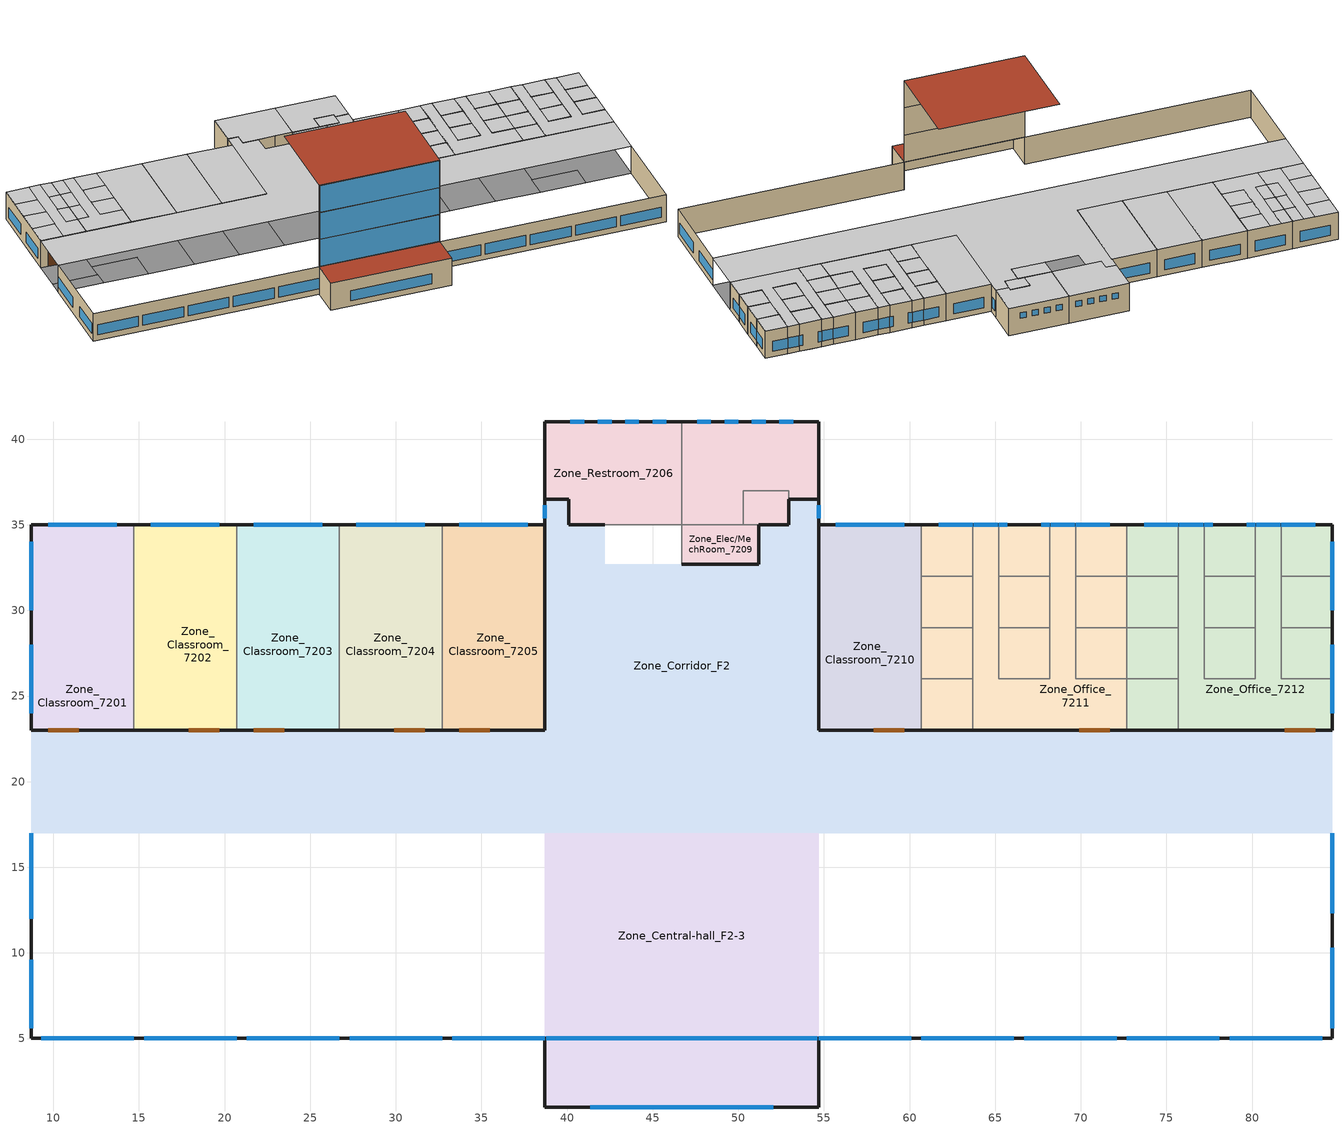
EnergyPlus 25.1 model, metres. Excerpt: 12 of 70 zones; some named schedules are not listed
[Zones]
Zone_Restroom_7206
 floor to Zone_Restroom_7112 (Interior Floor): 46.7,41 46.7,35 40.1,35 40.1,36.5 38.7,36.5 38.7,41 z4.8; 54.7,41 54.7,36.5 52.95,36.5 52.95,37 50.3,37 50.3,35 46.7,35 46.7,41 z4.8; 52.95,37 52.95,35 50.3,35 50.3,37 z4.8
 wall outside (ASHRAE 189.1-2009 ExtWall SteelFrame ClimateZone 1-3): 51.2,35 52.95,35 52.95,36.5 54.7,36.5 54.7,41 46.7,41 38.7,41 38.7,36.5 40.1,36.5 40.1,35 42.2,35 z4.8:8.8
 wall to Zone_Elevator_R (Interior Wall): 44.45,35 46.7,35 z4.8:8.8
 wall to Zone_Elevator_L (Interior Wall): 42.2,35 44.45,35 z4.8:8.8
 wall to Zone_Restroom_7206 (Interior Wall): 46.7,35 46.7,41 46.7,35 / 52.95,37 52.95,36.5 52.95,37 50.3,37 52.95,37 / 50.3,35 50.3,37 50.3,35 z4.8:8.8
 wall to Zone_Elec/MechRoom_7209 (Interior Wall): 46.7,35 50.3,35 51.2,35 z4.8:8.8
 window (ASHRAE 189.1-2009 ExtWindow ClimateZone 3): 41,41 40.2,41 / 45.8,41 45,41 / 44.2,41 43.4,41 / 42.6,41 41.8,41 / 53.2,41 52.4,41 / 48.4,41 47.6,41 / 50,41 49.2,41 / 51.6,41 50.8,41 z7:7.8
 ceiling to Zone_Restroom_7304 (Interior Ceiling): 46.7,35 46.7,41 38.7,41 38.7,36.5 40.1,36.5 40.1,35 z8.8; 50.3,35 50.3,37 52.95,37 52.95,36.5 54.7,36.5 54.7,41 46.7,41 46.7,35 z8.8; 52.95,35 52.95,37 50.3,37 50.3,35 z8.8
Zone_Classroom_7201
 floor to Zone_Auditorium_7104 (Interior Floor): 14.7,27 14.7,23 8.7,23 8.7,27 z4.8
 floor to Zone_Storage_7104_Pantry (Interior Floor): 14.7,31 14.7,27 8.7,27 8.7,31 z4.8
 floor to Zone_Restroom_7106 (Interior Floor): 11.7,35 11.7,32.3 14.7,32.3 14.7,31 8.7,31 8.7,35 z4.8; 14.7,35 14.7,32.3 11.7,32.3 11.7,35 z4.8
 wall outside (ASHRAE 189.1-2009 ExtWall SteelFrame ClimateZone 1-3): 14.7,35 8.7,35 8.7,23 14.7,23 z4.8:8.8
 wall to Zone_Classroom_7202 (Interior Wall): 14.7,23 14.7,35 z4.8:8.8
 window (ASHRAE 189.1-2009 ExtWindow ClimateZone 3): 8.7,34 8.7,30 / 8.7,28 8.7,24 / 13.7,35 9.7,35 z5.6:7.1
 door (Exterior Door): 9.7,23 11.5,23 z4.8:7
 ceiling to Zone_Office_7301 (Interior Ceiling): 11.7,26 11.7,29 8.7,29 8.7,26 z8.8; 11.7,32 11.7,35 8.7,35 8.7,32 z8.8; 11.7,29 11.7,32 8.7,32 8.7,29 z8.8; 14.7,26 14.7,29 13.2,29 13.2,26 z8.8; 14.7,23 14.7,26 13.2,26 13.2,35 11.7,35 11.7,23 z8.8; 14.7,29 14.7,32 13.2,32 13.2,29 z8.8; 14.7,32 14.7,35 13.2,35 13.2,32 z8.8; 11.7,23 11.7,26 8.7,26 8.7,23 z8.8
Zone_Classroom_7202
 floor to Zone_Auditorium_7103 (Interior Floor): 20.7,33 20.7,23 16.2,23 16.2,33 z4.8
 floor to Zone_Corridor_7101 (Interior Floor): 20.7,35 20.7,33 16.2,33 16.2,23 14.7,23 14.7,35 z4.8
 wall outside (ASHRAE 189.1-2009 ExtWall SteelFrame ClimateZone 1-3): 20.7,35 14.7,35 / 14.7,23 20.7,23 z4.8:8.8
 wall to Zone_Classroom_7203 (Interior Wall): 20.7,23 20.7,35 z4.8:8.8
 window (ASHRAE 189.1-2009 ExtWindow ClimateZone 3): 19.7,35 15.7,35 z5.6:7.1
 door (Exterior Door): 17.9,23 19.7,23 z4.8:7
 ceiling to Zone_Office_7301 (Interior Ceiling): 16.2,29 16.2,32 14.7,32 14.7,29 z8.8; 20.7,32 20.7,35 17.7,35 17.7,32 z8.8; 20.7,23 20.7,26 17.7,26 17.7,35 16.2,35 16.2,26 14.7,26 14.7,23 z8.8; 16.2,32 16.2,35 14.7,35 14.7,32 z8.8; 20.7,26 20.7,29 17.7,29 17.7,26 z8.8; 16.2,26 16.2,29 14.7,29 14.7,26 z8.8; 20.7,29 20.7,32 17.7,32 17.7,29 z8.8
Zone_Classroom_7203
 floor to Zone_Corridor_7101 (Interior Floor): 26.7,35 26.7,33 20.7,33 20.7,35 z4.8
 floor to Zone_Auditorium_7103 (Interior Floor): 26.7,33 26.7,23 20.7,23 20.7,33 z4.8
 wall outside (ASHRAE 189.1-2009 ExtWall SteelFrame ClimateZone 1-3): 26.7,35 20.7,35 / 20.7,23 26.7,23 z4.8:8.8
 wall to Zone_Classroom_7204 (Interior Wall): 26.7,23 26.7,35 z4.8:8.8
 window (ASHRAE 189.1-2009 ExtWindow ClimateZone 3): 25.7,35 21.7,35 z5.6:7.1
 door (Exterior Door): 21.7,23 23.5,23 z4.8:7
 ceiling to Zone_Classroom_7302 (Interior Ceiling): 26.7,23 26.7,35 20.7,35 20.7,23 z8.8
Zone_Classroom_7204
 floor to Zone_Corridor_7101 (Interior Floor): 32.7,35 32.7,33 26.7,33 26.7,35 z4.8
 floor to Zone_ClosedOffice_7108 (Interior Floor): 30.7,33 30.7,30 26.7,30 26.7,33 z4.8; 32.7,33 32.7,23 26.7,23 26.7,30 30.7,30 30.7,33 z4.8
 wall outside (ASHRAE 189.1-2009 ExtWall SteelFrame ClimateZone 1-3): 32.7,35 26.7,35 / 26.7,23 32.7,23 z4.8:8.8
 wall to Zone_Classroom_7205 (Interior Wall): 32.7,23 32.7,35 z4.8:8.8
 window (ASHRAE 189.1-2009 ExtWindow ClimateZone 3): 31.7,35 27.7,35 z5.6:7.1
 door (Exterior Door): 29.9,23 31.7,23 z4.8:7
 ceiling to Zone_Classroom_7302 (Interior Ceiling): 32.7,23 32.7,35 26.7,35 26.7,23 z8.8
Zone_Classroom_7205
 floor to Zone_ClosedOffice_7110 (Interior Floor): 34.7,33 34.7,30 38.7,30 38.7,23 32.7,23 32.7,33 z4.8; 38.7,33 38.7,30 34.7,30 34.7,33 z4.8
 floor to Zone_Corridor_7101 (Interior Floor): 38.7,35 38.7,33 32.7,33 32.7,35 z4.8
 wall outside (ASHRAE 189.1-2009 ExtWall SteelFrame ClimateZone 1-3): 32.7,23 38.7,23 38.7,35 32.7,35 z4.8:8.8
 window (ASHRAE 189.1-2009 ExtWindow ClimateZone 3): 37.7,35 33.7,35 z5.6:7.1
 door (Exterior Door): 33.7,23 35.5,23 z4.8:7
 ceiling to Zone_Classroom_7303 (Interior Ceiling): 38.7,23 38.7,35 32.7,35 32.7,23 z8.8
Zone_Classroom_7210
 floor to Zone_Restroom_7116 (Interior Floor): 60.7,35 60.7,32 54.7,32 54.7,35 z4.8
 floor to Zone_Library_7117 (Interior Floor): 60.7,32 60.7,23 54.7,23 54.7,32 z4.8
 wall outside (ASHRAE 189.1-2009 ExtWall SteelFrame ClimateZone 1-3): 60.7,35 54.7,35 54.7,23 60.7,23 z4.8:8.8
 wall to Zone_Office_7211 (Interior Wall): 60.7,23 60.7,26 60.7,29 60.7,32 60.7,35 z4.8:8.8
 window (ASHRAE 189.1-2009 ExtWindow ClimateZone 3): 59.7,35 55.7,35 z5.6:7.1
 door (Exterior Door): 57.9,23 59.7,23 z4.8:7
 ceiling to Zone_Classroom_7308 (Interior Ceiling): 60.7,23 60.7,35 54.7,35 54.7,23 z8.8
Zone_Office_7211
 floor to Zone_Corridor_Behide-7118-7121 (Interior Floor): 69.7,35 69.7,33 68.2,33 68.2,35 z4.8; 65.2,35 65.2,33 63.7,33 63.7,35 z4.8; 72.7,35 72.7,33 69.7,33 69.7,35 z4.8; 63.7,35 63.7,33 60.7,33 60.7,35 z4.8; 68.2,35 68.2,33 65.2,33 65.2,35 z4.8
 floor to Zone_ClosedOffice_7118 (Interior Floor): 65.2,33 65.2,26 66.7,26 66.7,23 63.7,23 63.7,29.5 64.7,29.5 64.7,33 z4.8; 64.7,33 64.7,29.5 63.7,29.5 63.7,33 z4.8; 63.7,26 63.7,23 60.7,23 60.7,26 z4.8; 63.7,29 63.7,26 60.7,26 60.7,29 z4.8; 63.7,29.5 63.7,29 60.7,29 60.7,29.5 z4.8; 63.7,32 63.7,29.5 60.7,29.5 60.7,32 z4.8; 63.7,33 63.7,32 60.7,32 60.7,33 z4.8; 66.7,29 66.7,26 65.2,26 65.2,29 z4.8; 66.7,32 66.7,29 65.2,29 65.2,32 z4.8; 66.7,33 66.7,32 65.2,32 65.2,33 z4.8
 floor to Zone_ClosedOffice_7120 (Interior Floor): 69.7,33 69.7,29.5 68.7,29.5 68.7,33 z4.8; 68.7,33 68.7,29.5 69.7,29.5 69.7,26 72.7,26 72.7,23 66.7,23 66.7,26 68.2,26 68.2,33 z4.8; 72.7,33 72.7,32 69.7,32 69.7,33 z4.8; 68.2,29 68.2,26 66.7,26 66.7,29 z4.8; 68.2,32 68.2,29 66.7,29 66.7,32 z4.8; 68.2,33 68.2,32 66.7,32 66.7,33 z4.8; 72.7,29 72.7,26 69.7,26 69.7,29 z4.8; 72.7,29.5 72.7,29 69.7,29 69.7,29.5 z4.8; 72.7,32 72.7,29.5 69.7,29.5 69.7,32 z4.8
 wall outside (ASHRAE 189.1-2009 ExtWall SteelFrame ClimateZone 1-3): 60.7,23 63.7,23 72.7,23 / 72.7,35 69.7,35 68.2,35 65.2,35 63.7,35 60.7,35 z4.8:8.8
 wall to Zone_Office_7212 (Interior Wall): 72.7,23 72.7,26 72.7,29 72.7,32 72.7,35 z4.8:8.8
 wall to Zone_Office_7211 (Interior Wall): 63.7,26 63.7,23 63.7,26 60.7,26 63.7,26 63.7,29 63.7,26 / 63.7,32 63.7,29 60.7,29 63.7,29 63.7,32 60.7,32 63.7,32 63.7,35 63.7,32 / 65.2,32 65.2,35 65.2,32 65.2,29 65.2,32 68.2,32 68.2,29 68.2,26 65.2,26 65.2,29 65.2,26 68.2,26 68.2,29 65.2,29 68.2,29 68.2,32 65.2,32 / 68.2,35 68.2,32 68.2,35 / 69.7,32 69.7,35 69.7,32 72.7,32 69.7,32 69.7,29 69.7,32 / 69.7,26 69.7,29 69.7,26 72.7,26 69.7,26 / 72.7,29 69.7,29 72.7,29 z4.8:8.8
 window (ASHRAE 189.1-2009 ExtWindow ClimateZone 3): 65.15,35 63.75,35 / 69.65,35 68.25,35 / 71.7,35 69.7,35 / 63.7,35 61.7,35 / 65.7,35 65.2,35 / 68.2,35 67.7,35 z5.6:7.1
 door (Exterior Door): 69.9,23 71.7,23 z4.8:7
 ceiling to Zone_Classroom_7309 (Interior Ceiling): 72.7,23 72.7,26 69.7,26 69.7,35 68.2,35 68.2,26 65.2,26 65.2,35 63.7,35 63.7,23 z8.8; 63.7,23 63.7,26 60.7,26 60.7,23 z8.8; 72.7,32 72.7,35 69.7,35 69.7,32 z8.8; 63.7,26 63.7,29 60.7,29 60.7,26 z8.8; 63.7,29 63.7,32 60.7,32 60.7,29 z8.8; 63.7,32 63.7,35 60.7,35 60.7,32 z8.8; 68.2,26 68.2,29 65.2,29 65.2,26 z8.8; 68.2,29 68.2,32 65.2,32 65.2,29 z8.8; 68.2,32 68.2,35 65.2,35 65.2,32 z8.8; 72.7,26 72.7,29 69.7,29 69.7,26 z8.8; 72.7,29 72.7,32 69.7,32 69.7,29 z8.8
Zone_Office_7212
 floor to Zone_Elec/MechRoom_7122 (Interior Floor): 81.7,35 81.7,26 84.7,26 84.7,23 75.7,23 75.7,29 77.2,29 77.2,26 80.2,26 80.2,35 z4.8; 77.2,35 77.2,29 75.7,29 75.7,35 z4.8; 75.7,26 75.7,23 72.7,23 72.7,26 z4.8; 84.7,35 84.7,32 81.7,32 81.7,35 z4.8; 75.7,29 75.7,26 72.7,26 72.7,29 z4.8; 75.7,32 75.7,29 72.7,29 72.7,32 z4.8; 75.7,35 75.7,32 72.7,32 72.7,35 z4.8; 80.2,29 80.2,26 77.2,26 77.2,29 z4.8; 80.2,32 80.2,29 78.7,29 78.7,32 z4.8; 78.7,32 78.7,29 77.2,29 77.2,32 z4.8; 80.2,35 80.2,32 78.7,32 78.7,35 z4.8; 78.7,35 78.7,32 77.2,32 77.2,35 z4.8; 84.7,29 84.7,26 81.7,26 81.7,29 z4.8; 84.7,32 84.7,29 81.7,29 81.7,32 z4.8
 wall outside (ASHRAE 189.1-2009 ExtWall SteelFrame ClimateZone 1-3): 72.7,23 75.7,23 84.7,23 84.7,26 84.7,29 84.7,32 84.7,35 81.7,35 80.2,35 77.2,35 75.7,35 72.7,35 z4.8:8.8
 wall to Zone_Office_7212 (Interior Wall): 75.7,26 75.7,23 75.7,26 72.7,26 75.7,26 75.7,29 75.7,26 / 75.7,32 75.7,29 72.7,29 75.7,29 75.7,32 72.7,32 75.7,32 75.7,35 75.7,32 / 77.2,32 77.2,35 77.2,32 77.2,29 77.2,32 80.2,32 80.2,29 80.2,26 77.2,26 77.2,29 77.2,26 80.2,26 80.2,29 77.2,29 80.2,29 80.2,32 77.2,32 / 80.2,35 80.2,32 80.2,35 / 81.7,32 81.7,35 81.7,32 84.7,32 81.7,32 81.7,29 81.7,32 / 81.7,26 81.7,29 81.7,26 84.7,26 81.7,26 / 84.7,29 81.7,29 84.7,29 z4.8:8.8
 window (ASHRAE 189.1-2009 ExtWindow ClimateZone 3): 84.7,24 84.7,26 / 77.15,35 75.75,35 / 81.65,35 80.25,35 / 83.7,35 81.7,35 / 75.7,35 73.7,35 / 80.2,35 79.7,35 / 77.7,35 77.2,35 / 84.7,26 84.7,28 / 84.7,30 84.7,32 / 84.7,32 84.7,34 z5.6:7.1
 door (Exterior Door): 81.9,23 83.7,23 z4.8:7
 ceiling to Zone_Classroom_7310 (Interior Ceiling): 84.7,23 84.7,26 81.7,26 81.7,35 80.2,35 80.2,26 77.2,26 77.2,35 75.7,35 75.7,23 z8.8; 72.7,23 75.7,23 75.7,26 72.7,26 z8.8; 84.7,32 84.7,35 81.7,35 81.7,32 z8.8; 75.7,26 75.7,29 72.7,29 72.7,26 z8.8; 75.7,29 75.7,32 72.7,32 72.7,29 z8.8; 75.7,32 75.7,35 72.7,35 72.7,32 z8.8; 80.2,26 80.2,29 77.2,29 77.2,26 z8.8; 80.2,29 80.2,32 77.2,32 77.2,29 z8.8; 80.2,32 80.2,35 77.2,35 77.2,32 z8.8; 84.7,26 84.7,29 81.7,29 81.7,26 z8.8; 84.7,29 84.7,32 81.7,32 81.7,29 z8.8
Zone_Corridor_F2
 floor to Zone_Elec/MechRoom_7122 (Interior Floor): 78.7,20 78.7,17 72.7,17 72.7,20 z4.8; 72.7,23 84.7,23 84.7,17 78.7,17 78.7,20 72.7,20 z4.8
 floor ground (ExtSlabCarpet 4in ClimateZone 1-8): 14.7,19 14.7,17 8.7,17 8.7,19 z4.8
 floor to Zone_Corridor_7101 (Interior Floor): 26.7,23 26.7,17 20.7,17 20.7,21 14.7,21 14.7,23 z4.8
 floor to Zone_Auditorium_7102 (Interior Floor): 20.7,21 20.7,17 14.7,17 14.7,21 z4.8
 floor to Zone_ClosedOffice_7108 (Interior Floor): 32.7,23 32.7,17 26.7,17 26.7,23 z4.8
 floor to Zone_ClosedOffice_7110 (Interior Floor): 38.7,23 38.7,17 32.7,17 32.7,23 z4.8
 floor to Zone_Corridor_F1 (Interior Floor): 54.7,36.5 54.7,17 38.7,17 38.7,36.5 40.1,36.5 40.1,35 42.2,35 42.2,32.7 51.2,32.7 51.2,35 52.95,35 52.95,36.5 z4.8
 floor to Zone_ClosedOffice_7118 (Interior Floor): 66.7,23 66.7,17 60.7,17 60.7,23 z4.8
 floor to Zone_Library_7117 (Interior Floor): 60.7,23 60.7,17 54.7,17 54.7,23 z4.8
 floor to Zone_ClosedOffice_7120 (Interior Floor): 72.7,23 72.7,17 66.7,17 66.7,23 z4.8
 floor to Zone_Auditorium_7104 (Interior Floor): 14.7,23 14.7,19 8.7,19 8.7,23 z4.8
 wall outside (ASHRAE 189.1-2009 ExtWall SteelFrame ClimateZone 1-3): 38.7,36.5 38.7,35 / 54.7,35 54.7,36.5 z4.8:8.8
 window (ASHRAE 189.1-2009 ExtWindow ClimateZone 3): 38.7,36.12 38.7,35.38 / 54.7,35.38 54.7,36.12 z5.6:7.1
 ceiling to Zone_Corridor_F3 (Interior Ceiling): 84.7,17 84.7,23 54.7,23 54.7,36.5 52.95,36.5 52.95,35 51.2,35 51.2,32.7 42.2,32.7 42.2,35 40.1,35 40.1,36.5 38.7,36.5 38.7,23 8.7,23 8.7,17 z8.8
Zone_Elec/MechRoom_7209
 floor to Zone_Elec/MechRoom_7113 (Interior Floor): 51.2,35 51.2,32.7 46.7,32.7 46.7,35 z4.8
 wall outside (ASHRAE 189.1-2009 ExtWall SteelFrame ClimateZone 1-3): 46.7,32.7 51.2,32.7 51.2,35 z4.8:8.8
 wall to Zone_Elevator_R (Interior Wall): 46.7,35 46.7,32.7 z4.8:8.8
 ceiling to Zone_Elec/MechRoom_7307 (Interior Ceiling): 51.2,32.7 51.2,35 46.7,35 46.7,32.7 z8.8
Zone_Central-hall_F2-3
 wall outside (ASHRAE 189.1-2009 ExtWall SteelFrame ClimateZone 1-3): 8.7,17 8.7,5 38.7,5 38.7,1 54.7,1 54.7,5 84.7,5 84.7,17 z4.8:8.8; 38.7,5 54.7,5 z8.8:12.8; 38.7,5 54.7,5 z12.8:16.8; 38.7,5 54.7,5 z16.8:20.8
 window (ASHRAE 189.1-2009 ExtWindow ClimateZone 3): 84.7,5.6 84.7,10.3 / 84.7,12.3 84.7,17 / 54.7,5 60.1,5 / 60.7,5 66.1,5 / 66.7,5 72.1,5 / 72.7,5 78.1,5 / 78.7,5 84.1,5 / 41.35,1 52.05,1 / 9.3,5 14.7,5 / 15.3,5 20.7,5 / 21.3,5 26.7,5 / 27.3,5 32.7,5 / 33.3,5 38.7,5 / 8.7,17 8.7,12 / 8.7,9.6 8.7,5.6 z5.6:7.1; 38.8,5 54.6,5 z8.9:12.8; 38.8,5 54.6,5 z12.85:16.75; 38.8,5 54.6,5 z16.8:20.7
 roof outside (ASHRAE 189.1-2009 ExtRoof IEAD ClimateZone 2-5): 54.7,1 54.7,5 38.7,5 38.7,1 z8.8; 54.7,5 54.7,17 38.7,17 38.7,5 z20.8
[Building]
Building 1
[Site:Location]
Lampang.Agromet: Latitude=18.325; Longitude=99.3014; Time Zone=7; Elevation=319; Keep Site Location Information=No
[Site:GroundTemperature:BuildingSurface]
30, 30, 30, 30, 30, 30, 30, 30, 30, 30, 30, 30
[Material] Thermal Absorptance=0.9
Name | Roughness | Thickness | Conductivity | Density | Specific Heat | Solar Absorptance | Visible Absorptance
1/2IN Gypsum | Smooth | 0.0127 | 0.16 | 784.9 | 830 | 0.4 | 0.4
F08 Metal surface | Smooth | 0.0008 | 45.28 | 7824 | 500 | 0.7 | 0.7
F16 Acoustic tile | MediumSmooth | 0.0191 | 0.06 | 368 | 590 | 0.3 | 0.3
G01a 19mm gypsum board | MediumSmooth | 0.019 | 0.16 | 800 | 1090 | 0.4 | 0.4
I01 25mm insulation board | MediumRough | 0.0254 | 0.03 | 43 | 1210 | 0.6 | 0.6
M11 100mm lightweight concrete | MediumRough | 0.1016 | 0.53 | 1280 | 840 | 0.5 | 0.5
MAT-CC05 4 HW CONCRETE | Rough | 0.1016 | 1.311 | 2240 | 836.8 | 0.85 | 0.85
Metal Decking | MediumSmooth | 0.0015 | 45.006 | 7680 | 418.4 | 0.6 | 0.6
Roof Insulation [21] | MediumRough | 0.2105 | 0.049 | 265 | 836.8 | 0.7 | 0.7
Roof Membrane | VeryRough | 0.0095 | 0.16 | 1121.29 | 1460 | 0.7 | 0.7
Wall Insulation [33] | MediumRough | 0.0781 | 0.045 | 265 | 836.8 | 0.7 | 0.7
[Material:NoMass] Roughness=Smooth; Thermal Resistance=0.1; Thermal Absorptance=0.9
Name | Solar Absorptance | Visible Absorptance
CP02 CARPET PAD | 0.8 | 0.8
MAT-SHEATH | 0.7 | 0.7
[Material:AirGap]
Name | Thermal Resistance
F04 Wall air space resistance | 0.15
F05 Ceiling air space resistance | 0.18
[WindowMaterial:Glazing]
Theoretical Glass [202]: Optical Data Type=SpectralAverage; Thickness=0.003; Solar Transmittance at Normal Incidence=0.2325; Front Side Solar Reflectance at Normal Incidence=0.7175; Back Side Solar Reflectance at Normal Incidence=0; Visible Transmittance at Normal Incidence=0.3192; Front Side Visible Reflectance at Normal Incidence=0.6308; Back Side Visible Reflectance at Normal Incidence=0; Infrared Transmittance at Normal Incidence=0; Front Side Infrared Hemispherical Emissivity=0.9; Back Side Infrared Hemispherical Emissivity=0.9; Conductivity=0.0192; Dirt Correction Factor for Solar and Visible Transmittance=1; Solar Diffusing=No
[Construction]
ASHRAE 189.1-2009 ExtRoof IEAD ClimateZone 2-5: Roof Membrane, Roof Insulation [21], Metal Decking
ASHRAE 189.1-2009 ExtWall SteelFrame ClimateZone 1-3: MAT-SHEATH, Wall Insulation [33], 1/2IN Gypsum
ASHRAE 189.1-2009 ExtWindow ClimateZone 3: Theoretical Glass [202]
Exterior Door: F08 Metal surface, I01 25mm insulation board
ExtSlabCarpet 4in ClimateZone 1-8: MAT-CC05 4 HW CONCRETE, CP02 CARPET PAD
Interior Ceiling: M11 100mm lightweight concrete, F05 Ceiling air space resistance, F16 Acoustic tile
Interior Floor: F16 Acoustic tile, F05 Ceiling air space resistance, M11 100mm lightweight concrete
Interior Wall: G01a 19mm gypsum board, F04 Wall air space resistance, G01a 19mm gypsum board
[Space]
Name | Zone | Ceiling Height | Volume | Floor Area | Space Type
7206 | Zone_Restroom_7206 | 4 | 183.6 | 45.9 | 189.1-2009 - SecSchl - Restroom - CZ1-3
7207 | Zone_Restroom_7206 | 4 | 160.3 | 40.075 | 189.1-2009 - SecSchl - Restroom - CZ1-3
7208 | Zone_Restroom_7206 | 4 | 21.2 | 5.3 | 189.1-2009 - SecSchl - Restroom - CZ1-3
7201 | Zone_Classroom_7201 | 4 | 288 | 72 | 189.1-2009 - SecSchl - Classroom - CZ1-3
7202 | Zone_Classroom_7202 | 4 | 288 | 72 | 189.1-2009 - SecSchl - Classroom - CZ1-3
7203 | Zone_Classroom_7203 | 4 | 288 | 72 | 189.1-2009 - SecSchl - Classroom - CZ1-3
7204 | Zone_Classroom_7204 | 4 | 288 | 72 | 189.1-2009 - SecSchl - Classroom - CZ1-3
7205 | Zone_Classroom_7205 | 4 | 288 | 72 | 189.1-2009 - SecSchl - Classroom - CZ1-3
7210 | Zone_Classroom_7210 | 4 | 288 | 72 | 189.1-2009 - SecSchl - Classroom - CZ1-3
7211 | Zone_Office_7211 | 4 | 216 | 54 | 189.1-2009 - SecSchl - Office - CZ1-3
7211-1; 7211-10; 7211-2; 7211-3; 7211-4; 7211-5; 7211-6; 7211-7; 7211-8; 7211-9 | Zone_Office_7211 | 4 | 36 | 9 | 189.1-2009 - SecSchl - Office - CZ1-3
7212 | Zone_Office_7212 | 4 | 216 | 54 | 189.1-2009 - SecSchl - Office - CZ1-3
7212-1; 7212-10; 7212-2; 7212-3; 7212-4; 7212-5; 7212-6; 7212-7; 7212-8; 7212-9 | Zone_Office_7212 | 4 | 36 | 9 | 189.1-2009 - SecSchl - Office - CZ1-3
F2_Corridor | Zone_Corridor_F2 | 4 | 2530.2 | 632.55 | 189.1-2009 - SecSchl - Corridor - CZ1-3
7209 | Zone_Elec/MechRoom_7209 | 4 | 41.4 | 10.35 | 189.1-2009 - Office - Elec/MechRoom - CZ1-3
F2-3_Lobby | Zone_Central-hall_F2-3 | 8 | 4928 | 1024 | 189.1-2009 - SecSchl - Lobby - CZ1-3
F4_Lobby | Zone_Central-hall_F2-3 | 4 | 0 | 64 | 189.1-2009 - SecSchl - Lobby - CZ1-3
F5_Lobby | Zone_Central-hall_F2-3 | 4 | 1024 | 256 | 189.1-2009 - SecSchl - Lobby - CZ1-3
[SpaceList]
189.1-2009 - SecSchl - Restroom - CZ1-3: 7116, 7306, 7208, 7207, 7106, 7107, 7112, 7115, 7114, 7504, 7503, 7206, 7406, 7408, 7304, 7305, 7407
189.1-2009 - Office - Elec/MechRoom - CZ1-3: 7122, 7123, 7124, 7125, 7113, 7209, 7505, 7409, 7307
189.1-2009 - SecSchl - Corridor - CZ1-3: F1_Corridor, 7101, F1_Behide-7118-7121, F2_Corridor, F3_Corridor, F3_Corridor 1, F5_Corridor
189.1-2009 - SecSchl - Classroom - CZ1-3: 7403, 7315, 7413, 7410, 7201, 7302, 7421, 7420, 7417, 7419, 7401, 7402, 7404, 7308, 7423, 7210, 7202, 7203, 7204, 7205, 7303, 7314, 7313, 7309, 7312, 7310, 7311, 7422, 7411, 7415, 7416, 7405, 7414, 7418, 7412
189.1-2009 - SecSchl - Office - CZ1-3: 7316, 7211-3, 7212, 7212-3, 7301-8, 7212-10, 7212-8, 7316-5, 7211-1, 7212-7, 7211, 7301-9, 7301-7, 7211-9, 7212-5, 7211-7, 7301-10, 7211-6, 7316-4, 7316-9, 7211-8, 7212-1, 7211-2, 7211-5, 7212-2, 7212-6, 7212-9, 7211-4, 7211-10, 7212-4, 7316-7, 7316-11, 7316-3, 7316-6, 7316-10, 7316-2, 7316-1, 7316-8, 7301-1, 7301, 7301-2, 7301-5, 7301-3, 7301-6, 7301-4
189.1-2009 - SecSchl - Lobby - CZ1-3: F2-3_Lobby, F4_Lobby, F5_Lobby
[Zone] Multiplier=1; Part of Total Floor Area=Yes
Name | Ceiling Height | Volume | Floor Area
Zone_Restroom_7206; Zone_Classroom_7201; Zone_Classroom_7202; Zone_Classroom_7203; Zone_Classroom_7204; Zone_Classroom_7205; Zone_Classroom_7210; Zone_Office_7211; Zone_Office_7212; Zone_Corridor_F2; Zone_Elec/MechRoom_7209
Zone_Central-hall_F2-3 | 16 | 5952 | 1344
[PEOPLE] Number of People Schedule=SecondarySchool Bldg Occ; Number of People Calculation Method=People/Area; People per Floor Area=0.5; Fraction Radiant=0.3; Activity Level Schedule=SecondarySchool Activity; Carbon Dioxide Generation Rate=3.82e-08; Enable ASHRAE 55 Comfort Warnings=No; Mean Radiant Temperature Calculation Type=EnclosureAveraged; Clothing Insulation Calculation Method=ClothingInsulationSchedule; Cold Stress Temperature Threshold=15.56; Heat Stress Temperature Threshold=30
Name | Zone or ZoneList or Space or SpaceList
People_Zone_Restroom_7206 | Zone_Restroom_7206
People_Zone_Classroom_7201 | Zone_Classroom_7201
People_Zone_Classroom_7202 | Zone_Classroom_7202
People_Zone_Classroom_7203 | Zone_Classroom_7203
People_Zone_Classroom_7204 | Zone_Classroom_7204
People_Zone_Classroom_7205 | Zone_Classroom_7205
People_Zone_Classroom_7210 | Zone_Classroom_7210
People_Zone_Office_7211 | Zone_Office_7211
People_Zone_Office_7212 | Zone_Office_7212
People_Zone_Corridor_F2 | Zone_Corridor_F2
People_Zone_Elec/MechRoom_7209 | Zone_Elec/MechRoom_7209
People_Zone_Central-hall_F2-3 | Zone_Central-hall_F2-3
[Lights] Design Level Calculation Method=Watts/Area
Name | Zone or ZoneList or Space or SpaceList | Schedule | Watts per Floor Area | Fraction Replaceable | EndUse Subcategory
189.1-2009 - SecSchl - Restroom - CZ1-3 Lights | 189.1-2009 - SecSchl - Restroom - CZ1-3 | SecondarySchool Bldg Light | 8.71877 | 1 | General
189.1-2009 - Office - Elec/MechRoom - CZ1-3 Lights | 189.1-2009 - Office - Elec/MechRoom - CZ1-3 | Office Bldg Light | 14.5313
189.1-2009 - SecSchl - Corridor - CZ1-3 Lights | 189.1-2009 - SecSchl - Corridor - CZ1-3 | SecondarySchool Bldg Light | 4.84376 | 1 | General
189.1-2009 - SecSchl - Classroom - CZ1-3 Lights | 189.1-2009 - SecSchl - Classroom - CZ1-3 | SecondarySchool Bldg Light | 13.5625 | 1 | General
189.1-2009 - SecSchl - Office - CZ1-3 Lights | 189.1-2009 - SecSchl - Office - CZ1-3 | SecondarySchool Bldg Light | 10.6563 | 1 | General
189.1-2009 - SecSchl - Lobby - CZ1-3 Lights | 189.1-2009 - SecSchl - Lobby - CZ1-3 | SecondarySchool Bldg Light | 12.5938 | 1 | General
[ElectricEquipment] Design Level Calculation Method=Watts/Area
Name | Zone or ZoneList or Space or SpaceList | Schedule | Watts per Floor Area | EndUse Subcategory
189.1-2009 - SecSchl - Restroom - CZ1-3 Electric Equipment | 189.1-2009 - SecSchl - Restroom - CZ1-3 | SecondarySchool Bldg Equip | 2.90626 | General
189.1-2009 - Office - Elec/MechRoom - CZ1-3 Electric Equipment | 189.1-2009 - Office - Elec/MechRoom - CZ1-3 | Office Bldg Equip | 2.90626
189.1-2009 - SecSchl - Corridor - CZ1-3 Electric Equipment | 189.1-2009 - SecSchl - Corridor - CZ1-3 | SecondarySchool Bldg Equip | 2.90626 | General
189.1-2009 - SecSchl - Classroom - CZ1-3 Electric Equipment | 189.1-2009 - SecSchl - Classroom - CZ1-3 | SecondarySchool Bldg Equip | 7.31946 | General
189.1-2009 - SecSchl - Office - CZ1-3 Electric Equipment | 189.1-2009 - SecSchl - Office - CZ1-3 | SecondarySchool Bldg Equip | 7.85765 | General
189.1-2009 - SecSchl - Lobby - CZ1-3 Electric Equipment | 189.1-2009 - SecSchl - Lobby - CZ1-3 | SecondarySchool Bldg Equip | 2.90626 | General
[ZoneInfiltration:DesignFlowRate] Design Flow Rate Calculation Method=Flow/ExteriorArea; Flow Rate per Exterior Surface Area=0.00030226; Density Basis=Outdoor
Name | Zone or ZoneList or Space or SpaceList | Schedule
189.1-2009 - SecSchl - Restroom - CZ1-3 Infiltration | 189.1-2009 - SecSchl - Restroom - CZ1-3 | SecondarySchool Infil
189.1-2009 - Office - Elec/MechRoom - CZ1-3 Infiltration | 189.1-2009 - Office - Elec/MechRoom - CZ1-3 | Office Infil Quarter On
189.1-2009 - SecSchl - Corridor - CZ1-3 Infiltration | 189.1-2009 - SecSchl - Corridor - CZ1-3 | SecondarySchool Infil
189.1-2009 - SecSchl - Classroom - CZ1-3 Infiltration | 189.1-2009 - SecSchl - Classroom - CZ1-3 | SecondarySchool Infil
189.1-2009 - SecSchl - Office - CZ1-3 Infiltration | 189.1-2009 - SecSchl - Office - CZ1-3 | SecondarySchool Infil
189.1-2009 - SecSchl - Lobby - CZ1-3 Infiltration | 189.1-2009 - SecSchl - Lobby - CZ1-3 | SecondarySchool Infil
[ZoneVentilation:DesignFlowRate] Design Flow Rate Calculation Method=Flow/Person
Name | Zone or ZoneList or Space or SpaceList | Schedule | Flow Rate per Person
Zone_Classroom_7201 Ventilation per Person | Zone_Classroom_7201 | SecondarySchool Bldg Occ | 0.00707921
Zone_Classroom_7202 Ventilation per Person | Zone_Classroom_7202 | SecondarySchool Bldg Occ | 0.00707921
Zone_Classroom_7203 Ventilation per Person | Zone_Classroom_7203 | SecondarySchool Bldg Occ | 0.00707921
Zone_Classroom_7204 Ventilation per Person | Zone_Classroom_7204 | SecondarySchool Bldg Occ | 0.00707921
Zone_Classroom_7205 Ventilation per Person | Zone_Classroom_7205 | SecondarySchool Bldg Occ | 0.00707921
Zone_Classroom_7210 Ventilation per Person | Zone_Classroom_7210 | SecondarySchool Bldg Occ | 0.00707921
Zone_Office_7211 Ventilation per Person | Zone_Office_7211 | SecondarySchool Office Occ | 0.00943895
Zone_Office_7212 Ventilation per Person | Zone_Office_7212 | SecondarySchool Office Occ | 0.00943895
[DesignSpecification:OutdoorAir] Outdoor Air Method=Flow/Zone; Outdoor Air Flow per Person=0.00944; Outdoor Air Flow per Zone Floor Area=0; Outdoor Air Flow per Zone=0
SZ DSOA Zone_Classroom_7201; SZ DSOA Zone_Classroom_7202; SZ DSOA Zone_Classroom_7203; SZ DSOA Zone_Classroom_7204; SZ DSOA Zone_Classroom_7205; SZ DSOA Zone_Classroom_7210; SZ DSOA Zone_Office_7211; SZ DSOA Zone_Office_7212
[Sizing:Zone] Zone Cooling Design Supply Air Temperature Input Method=SupplyAirTemperature; Zone Cooling Design Supply Air Temperature=13; Zone Heating Design Supply Air Temperature Input Method=SupplyAirTemperature; Zone Heating Design Supply Air Temperature=50; Zone Cooling Design Supply Air Humidity Ratio=0.0077; Zone Heating Design Supply Air Humidity Ratio=0.0156; Cooling Design Air Flow Method=DesignDay; Cooling Design Air Flow Rate=0; Cooling Minimum Air Flow Fraction=0; Heating Design Air Flow Method=DesignDay; Heating Design Air Flow Rate=0; Heating Maximum Air Flow Fraction=0
Name | Design Specification Outdoor Air Object
Zone_Classroom_7201 | SZ DSOA Zone_Classroom_7201
Zone_Classroom_7202 | SZ DSOA Zone_Classroom_7202
Zone_Classroom_7203 | SZ DSOA Zone_Classroom_7203
Zone_Classroom_7204 | SZ DSOA Zone_Classroom_7204
Zone_Classroom_7205 | SZ DSOA Zone_Classroom_7205
Zone_Classroom_7210 | SZ DSOA Zone_Classroom_7210
Zone_Office_7211 | SZ DSOA Zone_Office_7211
Zone_Office_7212 | SZ DSOA Zone_Office_7212
[ZoneControl:Thermostat] Temperature Difference Between Cutout And Setpoint=0
Name | Zone or ZoneList | Control Type Schedule | Control 1
Zone_Classroom_7201 Thermostat | Zone_Classroom_7201 | Zone_Classroom_7201 Thermostat Schedule | Zone_Classroom_7201 Thermostat 1
Zone_Classroom_7202 Thermostat | Zone_Classroom_7202 | Zone_Classroom_7202 Thermostat Schedule | Zone_Classroom_7202 Thermostat 1
Zone_Classroom_7203 Thermostat | Zone_Classroom_7203 | Zone_Classroom_7203 Thermostat Schedule | Zone_Classroom_7203 Thermostat 1
Zone_Classroom_7204 Thermostat | Zone_Classroom_7204 | Zone_Classroom_7204 Thermostat Schedule | Zone_Classroom_7204 Thermostat 1
Zone_Classroom_7205 Thermostat | Zone_Classroom_7205 | Zone_Classroom_7205 Thermostat Schedule | Zone_Classroom_7205 Thermostat
Zone_Classroom_7210 Thermostat | Zone_Classroom_7210 | Zone_Classroom_7210 Thermostat Schedule | Zone_Classroom_7210 Thermostat 1
Zone_Office_7211 Thermostat | Zone_Office_7211 | Zone_Office_7211 Thermostat Schedule | Zone_Office_7211 Thermostat 11
Zone_Office_7212 Thermostat | Zone_Office_7212 | Zone_Office_7212 Thermostat Schedule | Zone_Office_7212 Thermostat 11
[ThermostatSetpoint:DualSetpoint] Heating Setpoint Temperature Schedule=SecondarySchool HtgSetp; Cooling Setpoint Temperature Schedule=SecondarySchool ClgSetp
Zone_Classroom_7201 Thermostat 1; Zone_Classroom_7202 Thermostat 1; Zone_Classroom_7203 Thermostat 1; Zone_Classroom_7204 Thermostat 1; Zone_Classroom_7205 Thermostat; Zone_Classroom_7210 Thermostat 1; Zone_Office_7211 Thermostat 11; Zone_Office_7212 Thermostat 11
[Zone equipment]
Zone_Classroom_7201: Zone_Classroom_7201 Ideal Loads Air System
Zone_Classroom_7202: Zone_Classroom_7202 Ideal Loads Air System
Zone_Classroom_7203: Zone_Classroom_7203 Ideal Loads Air System
Zone_Classroom_7204: Zone_Classroom_7204 Ideal Loads Air System
Zone_Classroom_7205: Zone_Classroom_7205 Ideal Loads Air System
Zone_Classroom_7210: Zone_Classroom_7210 Ideal Loads Air System
Zone_Office_7211: Zone_Office_7211 Ideal Loads Air System
Zone_Office_7212: Zone_Office_7212 Ideal Loads Air System
[Schedule:Day:Interval]
Office Bldg Light Rule 1 Day Schedule: No, 24:0.0, 0.05
Office Bldg Light Default Schedule: No, 05:0.0, 0.05, 07:0.0, 0.1, 08:0.0, 0.3, 17:0.0, 0.9, 18:0.0, 0.7, 20:0.0, 0.5, 22:0.0, 0.3, 23:0.0, 0.1, 24:0.0, 0.05
Office Bldg Light Rule 2 Day Schedule: No, 06:0.0, 0.05, 08:0.0, 0.1, 14:0.0, 0.5, 17:0.0, 0.15, 24:0.0, 0.05
Office Bldg Light Summer Design Day; Office Bldg Equip Summer Design Day; Office Infil Quarter On Rule 1 Day Schedule: No, 24:0.0, 1
Office Bldg Light Winter Design Day; SecondarySchool Bldg Occ Rule 5 Day Schedule; SecondarySchool Bldg Occ Rule 3 Day Schedule; SecondarySchool Bldg Occ Rule 1 Day Schedule; SecondarySchool Bldg Occ Winter Design Day; Office Bldg Equip Winter Design Day; SecondarySchool Office Occ Rule 5 Day Schedule; SecondarySchool Office Occ Rule 3 Day Schedule; SecondarySchool Office Occ Rule 1 Day Schedule; SecondarySchool Office Occ Winter Design Day: No, 24:0.0, 0
SecondarySchool Bldg Light Rule 5 Day Schedule; SecondarySchool Bldg Light Rule 3 Day Schedule; SecondarySchool Bldg Light Rule 1 Day Schedule; SecondarySchool Bldg Light Winter Design Day: No, 24:0.0, 0.1773
SecondarySchool Bldg Light Default Schedule; SecondarySchool Bldg Light Rule 2 Day Schedule; SecondarySchool Bldg Light Summer Design Day: No, 07:0.0, 0.1773, 21:0.0, 0.9, 24:0.0, 0.1773
SecondarySchool Bldg Light Rule 4 Day Schedule: No, 08:0.0, 0.1773, 20:0.0, 0.5, 24:0.0, 0.1773
SecondarySchool Bldg Occ Default Schedule; SecondarySchool Bldg Occ Rule 2 Day Schedule; SecondarySchool Bldg Occ Summer Design Day: No, 08:0.0, 0, 16:0.0, 0.7, 21:0.0, 0.15, 24:0.0, 0
SecondarySchool Bldg Occ Rule 4 Day Schedule: No, 08:0.0, 0, 21:0.0, 0.15, 24:0.0, 0
SecondarySchool Activity Default Schedule; SecondarySchool Activity Summer Design Day; SecondarySchool Activity Winter Design Day: No, 24:0.0, 120
SecondarySchool Bldg Equip Rule 5 Day Schedule; SecondarySchool Bldg Equip Rule 1 Day Schedule; SecondarySchool Bldg Equip Winter Design Day: No, 24:0.0, 0.35
SecondarySchool Bldg Equip Default Schedule; SecondarySchool Bldg Equip Rule 2 Day Schedule; SecondarySchool Bldg Equip Summer Design Day: No, 08:0.0, 0.35, 17:0.0, 0.95, 24:0.0, 0.35
SecondarySchool Bldg Equip Rule 3 Day Schedule: No, 24:0.0, 0.25
SecondarySchool Bldg Equip Rule 4 Day Schedule: No, 08:0.0, 0.25, 17:0.0, 0.5, 24:0.0, 0.25
Office Bldg Equip Rule 1 Day Schedule: No, 24:0.0, 0.3
Office Bldg Equip Default Schedule: No, 08:0.0, 0.4, 12:0.0, 0.9, 13:0.0, 0.8, 17:0.0, 0.9, 18:0.0, 0.8, 20:0.0, 0.6, 22:0.0, 0.5, 24:0.0, 0.4
Office Bldg Equip Rule 2 Day Schedule: No, 06:0.0, 0.3, 08:0.0, 0.4, 14:0.0, 0.5, 17:0.0, 0.35, 24:0.0, 0.3
SecondarySchool HtgSetp Default Schedule; SecondarySchool HtgSetp Rule 2 Day Schedule; SecondarySchool HtgSetp Rule 1 Day Schedule: No, 08:0.0, 15, 18:0.0, 15, 24:0.0, 15
SecondarySchool HtgSetp Summer Design Day; SecondarySchool HtgSetp Winter Design Day: No, 24:0.0, 15
SecondarySchool ClgSetp Default Schedule; SecondarySchool ClgSetp Rule 2 Day Schedule; SecondarySchool ClgSetp Rule 1 Day Schedule: No, 08:0.0, 24, 18:0.0, 24, 24:0.0, 24
SecondarySchool ClgSetp Summer Design Day; SecondarySchool ClgSetp Winter Design Day: No, 24:0.0, 24
SecondarySchool Office Occ Default Schedule; SecondarySchool Office Occ Rule 2 Day Schedule; SecondarySchool Office Occ Summer Design Day: No, 08:0.0, 0, 17:0.0, 0.95, 21:0.0, 0.15, 24:0.0, 0
SecondarySchool Office Occ Rule 4 Day Schedule: No, 08:0.0, 0, 17:0.0, 0.5, 24:0.0, 0
Office Infil Quarter On Default Schedule; Office Infil Quarter On Summer Design Day: No, 08:0.0, 1, 22:0.0, 0.25, 24:0.0, 1
Office Infil Quarter On Rule 2 Day Schedule; Office Infil Quarter On Winter Design Day: No, 08:0.0, 1, 18:0.0, 0.25, 24:0.0, 1
SecondarySchool Infil Default Schedule; SecondarySchool Infil Summer Design Day; SecondarySchool Infil Winter Design Day: No, 08:0.0, 1, 21:0.0, 0.5, 24:0.0, 1
[Schedule:Week:Daily]
Office Bldg Light Week Rule - Jan1-Dec31: Office Bldg Light Rule 1 Day Schedule, Office Bldg Light Default Schedule, Office Bldg Light Default Schedule, Office Bldg Light Default Schedule, Office Bldg Light Default Schedule, Office Bldg Light Default Schedule, Office Bldg Light Rule 2 Day Schedule, Office Bldg Light Default Schedule, Office Bldg Light Summer Design Day, Office Bldg Light Winter Design Day, Office Bldg Light Default Schedule, Office Bldg Light Default Schedule
SecondarySchool Bldg Light Week Rule - Jan1-Jun24: SecondarySchool Bldg Light Rule 5 Day Schedule, SecondarySchool Bldg Light Default Schedule, SecondarySchool Bldg Light Default Schedule, SecondarySchool Bldg Light Default Schedule, SecondarySchool Bldg Light Default Schedule, SecondarySchool Bldg Light Default Schedule, SecondarySchool Bldg Light Rule 5 Day Schedule, SecondarySchool Bldg Light Default Schedule, SecondarySchool Bldg Light Summer Design Day, SecondarySchool Bldg Light Winter Design Day, SecondarySchool Bldg Light Default Schedule, SecondarySchool Bldg Light Default Schedule
SecondarySchool Bldg Light Week Rule - Jun25-Jul1: SecondarySchool Bldg Light Rule 5 Day Schedule, SecondarySchool Bldg Light Default Schedule, SecondarySchool Bldg Light Default Schedule, SecondarySchool Bldg Light Default Schedule, SecondarySchool Bldg Light Default Schedule, SecondarySchool Bldg Light Default Schedule, SecondarySchool Bldg Light Rule 3 Day Schedule, SecondarySchool Bldg Light Default Schedule, SecondarySchool Bldg Light Summer Design Day, SecondarySchool Bldg Light Winter Design Day, SecondarySchool Bldg Light Default Schedule, SecondarySchool Bldg Light Default Schedule
SecondarySchool Bldg Light Week Rule - Jul2-Aug26: SecondarySchool Bldg Light Rule 3 Day Schedule, SecondarySchool Bldg Light Rule 4 Day Schedule, SecondarySchool Bldg Light Rule 4 Day Schedule, SecondarySchool Bldg Light Rule 4 Day Schedule, SecondarySchool Bldg Light Rule 4 Day Schedule, SecondarySchool Bldg Light Rule 4 Day Schedule, SecondarySchool Bldg Light Rule 3 Day Schedule, SecondarySchool Bldg Light Default Schedule, SecondarySchool Bldg Light Summer Design Day, SecondarySchool Bldg Light Winter Design Day, SecondarySchool Bldg Light Default Schedule, SecondarySchool Bldg Light Default Schedule
SecondarySchool Bldg Light Week Rule - Aug27-Sep2: SecondarySchool Bldg Light Rule 3 Day Schedule, SecondarySchool Bldg Light Rule 4 Day Schedule, SecondarySchool Bldg Light Rule 4 Day Schedule, SecondarySchool Bldg Light Rule 4 Day Schedule, SecondarySchool Bldg Light Rule 4 Day Schedule, SecondarySchool Bldg Light Rule 2 Day Schedule, SecondarySchool Bldg Light Rule 1 Day Schedule, SecondarySchool Bldg Light Default Schedule, SecondarySchool Bldg Light Summer Design Day, SecondarySchool Bldg Light Winter Design Day, SecondarySchool Bldg Light Default Schedule, SecondarySchool Bldg Light Default Schedule
SecondarySchool Bldg Light Week Rule - Sep3-Dec31: SecondarySchool Bldg Light Rule 1 Day Schedule, SecondarySchool Bldg Light Rule 2 Day Schedule, SecondarySchool Bldg Light Rule 2 Day Schedule, SecondarySchool Bldg Light Rule 2 Day Schedule, SecondarySchool Bldg Light Rule 2 Day Schedule, SecondarySchool Bldg Light Rule 2 Day Schedule, SecondarySchool Bldg Light Rule 1 Day Schedule, SecondarySchool Bldg Light Default Schedule, SecondarySchool Bldg Light Summer Design Day, SecondarySchool Bldg Light Winter Design Day, SecondarySchool Bldg Light Default Schedule, SecondarySchool Bldg Light Default Schedule
SecondarySchool Bldg Equip Week Rule - Jan1-Jun24: SecondarySchool Bldg Equip Rule 5 Day Schedule, SecondarySchool Bldg Equip Default Schedule, SecondarySchool Bldg Equip Default Schedule, SecondarySchool Bldg Equip Default Schedule, SecondarySchool Bldg Equip Default Schedule, SecondarySchool Bldg Equip Default Schedule, SecondarySchool Bldg Equip Rule 5 Day Schedule, SecondarySchool Bldg Equip Default Schedule, SecondarySchool Bldg Equip Summer Design Day, SecondarySchool Bldg Equip Winter Design Day, SecondarySchool Bldg Equip Default Schedule, SecondarySchool Bldg Equip Default Schedule
SecondarySchool Bldg Equip Week Rule - Jun25-Jul1: SecondarySchool Bldg Equip Rule 5 Day Schedule, SecondarySchool Bldg Equip Default Schedule, SecondarySchool Bldg Equip Default Schedule, SecondarySchool Bldg Equip Default Schedule, SecondarySchool Bldg Equip Default Schedule, SecondarySchool Bldg Equip Default Schedule, SecondarySchool Bldg Equip Rule 3 Day Schedule, SecondarySchool Bldg Equip Default Schedule, SecondarySchool Bldg Equip Summer Design Day, SecondarySchool Bldg Equip Winter Design Day, SecondarySchool Bldg Equip Default Schedule, SecondarySchool Bldg Equip Default Schedule
SecondarySchool Bldg Equip Week Rule - Jul2-Aug26: SecondarySchool Bldg Equip Rule 3 Day Schedule, SecondarySchool Bldg Equip Rule 4 Day Schedule, SecondarySchool Bldg Equip Rule 4 Day Schedule, SecondarySchool Bldg Equip Rule 4 Day Schedule, SecondarySchool Bldg Equip Rule 4 Day Schedule, SecondarySchool Bldg Equip Rule 4 Day Schedule, SecondarySchool Bldg Equip Rule 3 Day Schedule, SecondarySchool Bldg Equip Default Schedule, SecondarySchool Bldg Equip Summer Design Day, SecondarySchool Bldg Equip Winter Design Day, SecondarySchool Bldg Equip Default Schedule, SecondarySchool Bldg Equip Default Schedule
SecondarySchool Bldg Equip Week Rule - Aug27-Sep2: SecondarySchool Bldg Equip Rule 3 Day Schedule, SecondarySchool Bldg Equip Rule 4 Day Schedule, SecondarySchool Bldg Equip Rule 4 Day Schedule, SecondarySchool Bldg Equip Rule 4 Day Schedule, SecondarySchool Bldg Equip Rule 4 Day Schedule, SecondarySchool Bldg Equip Rule 2 Day Schedule, SecondarySchool Bldg Equip Rule 1 Day Schedule, SecondarySchool Bldg Equip Default Schedule, SecondarySchool Bldg Equip Summer Design Day, SecondarySchool Bldg Equip Winter Design Day, SecondarySchool Bldg Equip Default Schedule, SecondarySchool Bldg Equip Default Schedule
SecondarySchool Bldg Equip Week Rule - Sep3-Dec31: SecondarySchool Bldg Equip Rule 1 Day Schedule, SecondarySchool Bldg Equip Rule 2 Day Schedule, SecondarySchool Bldg Equip Rule 2 Day Schedule, SecondarySchool Bldg Equip Rule 2 Day Schedule, SecondarySchool Bldg Equip Rule 2 Day Schedule, SecondarySchool Bldg Equip Rule 2 Day Schedule, SecondarySchool Bldg Equip Rule 1 Day Schedule, SecondarySchool Bldg Equip Default Schedule, SecondarySchool Bldg Equip Summer Design Day, SecondarySchool Bldg Equip Winter Design Day, SecondarySchool Bldg Equip Default Schedule, SecondarySchool Bldg Equip Default Schedule
Office Bldg Equip Week Rule - Jan1-Dec31: Office Bldg Equip Rule 1 Day Schedule, Office Bldg Equip Default Schedule, Office Bldg Equip Default Schedule, Office Bldg Equip Default Schedule, Office Bldg Equip Default Schedule, Office Bldg Equip Default Schedule, Office Bldg Equip Rule 2 Day Schedule, Office Bldg Equip Default Schedule, Office Bldg Equip Summer Design Day, Office Bldg Equip Winter Design Day, Office Bldg Equip Default Schedule, Office Bldg Equip Default Schedule
SecondarySchool HtgSetp Week Rule - Jan1-Jun24: SecondarySchool HtgSetp Default Schedule, SecondarySchool HtgSetp Default Schedule, SecondarySchool HtgSetp Default Schedule, SecondarySchool HtgSetp Default Schedule, SecondarySchool HtgSetp Default Schedule, SecondarySchool HtgSetp Default Schedule, SecondarySchool HtgSetp Default Schedule, SecondarySchool HtgSetp Default Schedule, SecondarySchool HtgSetp Summer Design Day, SecondarySchool HtgSetp Winter Design Day, SecondarySchool HtgSetp Default Schedule, SecondarySchool HtgSetp Default Schedule
SecondarySchool HtgSetp Week Rule - Jun25-Jul1: SecondarySchool HtgSetp Default Schedule, SecondarySchool HtgSetp Default Schedule, SecondarySchool HtgSetp Default Schedule, SecondarySchool HtgSetp Default Schedule, SecondarySchool HtgSetp Default Schedule, SecondarySchool HtgSetp Default Schedule, SecondarySchool HtgSetp Rule 2 Day Schedule, SecondarySchool HtgSetp Default Schedule, SecondarySchool HtgSetp Summer Design Day, SecondarySchool HtgSetp Winter Design Day, SecondarySchool HtgSetp Default Schedule, SecondarySchool HtgSetp Default Schedule
SecondarySchool HtgSetp Week Rule - Jul2-Aug26: SecondarySchool HtgSetp Rule 2 Day Schedule, SecondarySchool HtgSetp Rule 2 Day Schedule, SecondarySchool HtgSetp Rule 2 Day Schedule, SecondarySchool HtgSetp Rule 2 Day Schedule, SecondarySchool HtgSetp Rule 2 Day Schedule, SecondarySchool HtgSetp Rule 2 Day Schedule, SecondarySchool HtgSetp Rule 2 Day Schedule, SecondarySchool HtgSetp Default Schedule, SecondarySchool HtgSetp Summer Design Day, SecondarySchool HtgSetp Winter Design Day, SecondarySchool HtgSetp Default Schedule, SecondarySchool HtgSetp Default Schedule
SecondarySchool HtgSetp Week Rule - Aug27-Sep2: SecondarySchool HtgSetp Rule 2 Day Schedule, SecondarySchool HtgSetp Rule 2 Day Schedule, SecondarySchool HtgSetp Rule 2 Day Schedule, SecondarySchool HtgSetp Rule 2 Day Schedule, SecondarySchool HtgSetp Rule 2 Day Schedule, SecondarySchool HtgSetp Rule 1 Day Schedule, SecondarySchool HtgSetp Rule 1 Day Schedule, SecondarySchool HtgSetp Default Schedule, SecondarySchool HtgSetp Summer Design Day, SecondarySchool HtgSetp Winter Design Day, SecondarySchool HtgSetp Default Schedule, SecondarySchool HtgSetp Default Schedule
SecondarySchool HtgSetp Week Rule - Sep3-Dec31: SecondarySchool HtgSetp Rule 1 Day Schedule, SecondarySchool HtgSetp Rule 1 Day Schedule, SecondarySchool HtgSetp Rule 1 Day Schedule, SecondarySchool HtgSetp Rule 1 Day Schedule, SecondarySchool HtgSetp Rule 1 Day Schedule, SecondarySchool HtgSetp Rule 1 Day Schedule, SecondarySchool HtgSetp Rule 1 Day Schedule, SecondarySchool HtgSetp Default Schedule, SecondarySchool HtgSetp Summer Design Day, SecondarySchool HtgSetp Winter Design Day, SecondarySchool HtgSetp Default Schedule, SecondarySchool HtgSetp Default Schedule
SecondarySchool ClgSetp Week Rule - Jan1-Jun24: SecondarySchool ClgSetp Default Schedule, SecondarySchool ClgSetp Default Schedule, SecondarySchool ClgSetp Default Schedule, SecondarySchool ClgSetp Default Schedule, SecondarySchool ClgSetp Default Schedule, SecondarySchool ClgSetp Default Schedule, SecondarySchool ClgSetp Default Schedule, SecondarySchool ClgSetp Default Schedule, SecondarySchool ClgSetp Summer Design Day, SecondarySchool ClgSetp Winter Design Day, SecondarySchool ClgSetp Default Schedule, SecondarySchool ClgSetp Default Schedule
SecondarySchool ClgSetp Week Rule - Jun25-Jul1: SecondarySchool ClgSetp Default Schedule, SecondarySchool ClgSetp Default Schedule, SecondarySchool ClgSetp Default Schedule, SecondarySchool ClgSetp Default Schedule, SecondarySchool ClgSetp Default Schedule, SecondarySchool ClgSetp Default Schedule, SecondarySchool ClgSetp Rule 2 Day Schedule, SecondarySchool ClgSetp Default Schedule, SecondarySchool ClgSetp Summer Design Day, SecondarySchool ClgSetp Winter Design Day, SecondarySchool ClgSetp Default Schedule, SecondarySchool ClgSetp Default Schedule
SecondarySchool ClgSetp Week Rule - Jul2-Aug26: SecondarySchool ClgSetp Rule 2 Day Schedule, SecondarySchool ClgSetp Rule 2 Day Schedule, SecondarySchool ClgSetp Rule 2 Day Schedule, SecondarySchool ClgSetp Rule 2 Day Schedule, SecondarySchool ClgSetp Rule 2 Day Schedule, SecondarySchool ClgSetp Rule 2 Day Schedule, SecondarySchool ClgSetp Rule 2 Day Schedule, SecondarySchool ClgSetp Default Schedule, SecondarySchool ClgSetp Summer Design Day, SecondarySchool ClgSetp Winter Design Day, SecondarySchool ClgSetp Default Schedule, SecondarySchool ClgSetp Default Schedule
SecondarySchool ClgSetp Week Rule - Aug27-Sep2: SecondarySchool ClgSetp Rule 2 Day Schedule, SecondarySchool ClgSetp Rule 2 Day Schedule, SecondarySchool ClgSetp Rule 2 Day Schedule, SecondarySchool ClgSetp Rule 2 Day Schedule, SecondarySchool ClgSetp Rule 2 Day Schedule, SecondarySchool ClgSetp Rule 1 Day Schedule, SecondarySchool ClgSetp Rule 1 Day Schedule, SecondarySchool ClgSetp Default Schedule, SecondarySchool ClgSetp Summer Design Day, SecondarySchool ClgSetp Winter Design Day, SecondarySchool ClgSetp Default Schedule, SecondarySchool ClgSetp Default Schedule
SecondarySchool ClgSetp Week Rule - Sep3-Dec31: SecondarySchool ClgSetp Rule 1 Day Schedule, SecondarySchool ClgSetp Rule 1 Day Schedule, SecondarySchool ClgSetp Rule 1 Day Schedule, SecondarySchool ClgSetp Rule 1 Day Schedule, SecondarySchool ClgSetp Rule 1 Day Schedule, SecondarySchool ClgSetp Rule 1 Day Schedule, SecondarySchool ClgSetp Rule 1 Day Schedule, SecondarySchool ClgSetp Default Schedule, SecondarySchool ClgSetp Summer Design Day, SecondarySchool ClgSetp Winter Design Day, SecondarySchool ClgSetp Default Schedule, SecondarySchool ClgSetp Default Schedule
SecondarySchool Office Occ Week Rule - Jan1-Jun24: SecondarySchool Office Occ Rule 5 Day Schedule, SecondarySchool Office Occ Default Schedule, SecondarySchool Office Occ Default Schedule, SecondarySchool Office Occ Default Schedule, SecondarySchool Office Occ Default Schedule, SecondarySchool Office Occ Default Schedule, SecondarySchool Office Occ Rule 5 Day Schedule, SecondarySchool Office Occ Default Schedule, SecondarySchool Office Occ Summer Design Day, SecondarySchool Office Occ Winter Design Day, SecondarySchool Office Occ Default Schedule, SecondarySchool Office Occ Default Schedule
SecondarySchool Office Occ Week Rule - Jun25-Jul1: SecondarySchool Office Occ Rule 5 Day Schedule, SecondarySchool Office Occ Default Schedule, SecondarySchool Office Occ Default Schedule, SecondarySchool Office Occ Default Schedule, SecondarySchool Office Occ Default Schedule, SecondarySchool Office Occ Default Schedule, SecondarySchool Office Occ Rule 3 Day Schedule, SecondarySchool Office Occ Default Schedule, SecondarySchool Office Occ Summer Design Day, SecondarySchool Office Occ Winter Design Day, SecondarySchool Office Occ Default Schedule, SecondarySchool Office Occ Default Schedule
SecondarySchool Office Occ Week Rule - Jul2-Aug26: SecondarySchool Office Occ Rule 3 Day Schedule, SecondarySchool Office Occ Rule 4 Day Schedule, SecondarySchool Office Occ Rule 4 Day Schedule, SecondarySchool Office Occ Rule 4 Day Schedule, SecondarySchool Office Occ Rule 4 Day Schedule, SecondarySchool Office Occ Rule 4 Day Schedule, SecondarySchool Office Occ Rule 3 Day Schedule, SecondarySchool Office Occ Default Schedule, SecondarySchool Office Occ Summer Design Day, SecondarySchool Office Occ Winter Design Day, SecondarySchool Office Occ Default Schedule, SecondarySchool Office Occ Default Schedule
SecondarySchool Office Occ Week Rule - Aug27-Sep2: SecondarySchool Office Occ Rule 3 Day Schedule, SecondarySchool Office Occ Rule 4 Day Schedule, SecondarySchool Office Occ Rule 4 Day Schedule, SecondarySchool Office Occ Rule 4 Day Schedule, SecondarySchool Office Occ Rule 4 Day Schedule, SecondarySchool Office Occ Rule 2 Day Schedule, SecondarySchool Office Occ Rule 1 Day Schedule, SecondarySchool Office Occ Default Schedule, SecondarySchool Office Occ Summer Design Day, SecondarySchool Office Occ Winter Design Day, SecondarySchool Office Occ Default Schedule, SecondarySchool Office Occ Default Schedule
SecondarySchool Office Occ Week Rule - Sep3-Dec31: SecondarySchool Office Occ Rule 1 Day Schedule, SecondarySchool Office Occ Rule 2 Day Schedule, SecondarySchool Office Occ Rule 2 Day Schedule, SecondarySchool Office Occ Rule 2 Day Schedule, SecondarySchool Office Occ Rule 2 Day Schedule, SecondarySchool Office Occ Rule 2 Day Schedule, SecondarySchool Office Occ Rule 1 Day Schedule, SecondarySchool Office Occ Default Schedule, SecondarySchool Office Occ Summer Design Day, SecondarySchool Office Occ Winter Design Day, SecondarySchool Office Occ Default Schedule, SecondarySchool Office Occ Default Schedule
Office Infil Quarter On Week Rule - Jan1-Dec31: Office Infil Quarter On Rule 1 Day Schedule, Office Infil Quarter On Default Schedule, Office Infil Quarter On Default Schedule, Office Infil Quarter On Default Schedule, Office Infil Quarter On Default Schedule, Office Infil Quarter On Default Schedule, Office Infil Quarter On Rule 2 Day Schedule, Office Infil Quarter On Default Schedule, Office Infil Quarter On Summer Design Day, Office Infil Quarter On Winter Design Day, Office Infil Quarter On Default Schedule, Office Infil Quarter On Default Schedule
SecondarySchool Infil Week Rule - Jan1-Dec31: SecondarySchool Infil Default Schedule, SecondarySchool Infil Default Schedule, SecondarySchool Infil Default Schedule, SecondarySchool Infil Default Schedule, SecondarySchool Infil Default Schedule, SecondarySchool Infil Default Schedule, SecondarySchool Infil Default Schedule, SecondarySchool Infil Default Schedule, SecondarySchool Infil Summer Design Day, SecondarySchool Infil Winter Design Day, SecondarySchool Infil Default Schedule, SecondarySchool Infil Default Schedule
[Schedule:Year]
SecondarySchool HtgSetp: SecondarySchool HtgSetp Week Rule - Jan1-Jun24, 1, 1, 6, 24, SecondarySchool HtgSetp Week Rule - Jun25-Jul1, 6, 25, 7, 1, SecondarySchool HtgSetp Week Rule - Jul2-Aug26, 7, 2, 8, 26, SecondarySchool HtgSetp Week Rule - Aug27-Sep2, 8, 27, 9, 2, SecondarySchool HtgSetp Week Rule - Sep3-Dec31, 9, 3, 12, 31
SecondarySchool ClgSetp: SecondarySchool ClgSetp Week Rule - Jan1-Jun24, 1, 1, 6, 24, SecondarySchool ClgSetp Week Rule - Jun25-Jul1, 6, 25, 7, 1, SecondarySchool ClgSetp Week Rule - Jul2-Aug26, 7, 2, 8, 26, SecondarySchool ClgSetp Week Rule - Aug27-Sep2, 8, 27, 9, 2, SecondarySchool ClgSetp Week Rule - Sep3-Dec31, 9, 3, 12, 31
SecondarySchool Office Occ: SecondarySchool Office Occ Week Rule - Jan1-Jun24, 1, 1, 6, 24, SecondarySchool Office Occ Week Rule - Jun25-Jul1, 6, 25, 7, 1, SecondarySchool Office Occ Week Rule - Jul2-Aug26, 7, 2, 8, 26, SecondarySchool Office Occ Week Rule - Aug27-Sep2, 8, 27, 9, 2, SecondarySchool Office Occ Week Rule - Sep3-Dec31, 9, 3, 12, 31
[Schedule:Compact]
Zone_Classroom_7201 Thermostat Schedule; Zone_Classroom_7202 Thermostat Schedule; Zone_Classroom_7203 Thermostat Schedule; Zone_Classroom_7204 Thermostat Schedule; Zone_Classroom_7205 Thermostat Schedule; Zone_Classroom_7210 Thermostat Schedule; Zone_Office_7211 Thermostat Schedule; Zone_Office_7212 Thermostat Schedule: Through: 12/31, For: AllDays, Until: 24:0.0, 4
